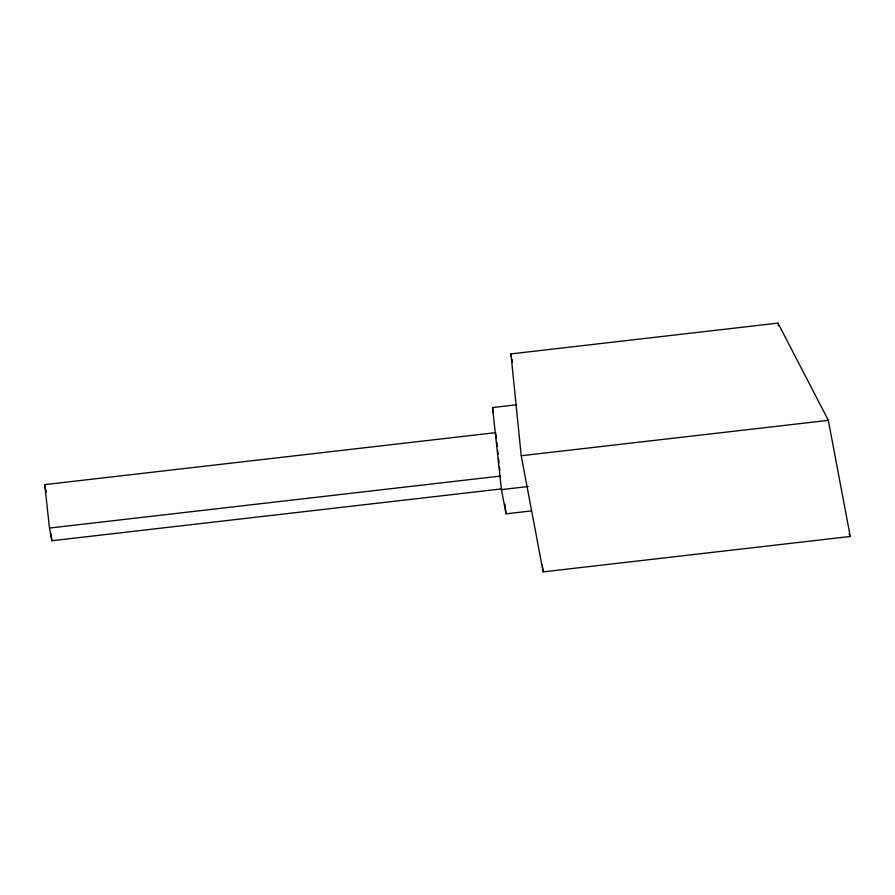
<?xml version="1.0" encoding="UTF-8"?>
<svg xmlns="http://www.w3.org/2000/svg" width="895" height="895" viewBox="0 0 895 895"><rect width="100%" height="100%" fill="white"/><g stroke="black" fill="none" stroke-linecap="round" stroke-linejoin="round"><path stroke-width="1.34" d="M510.933 353.905L777.979 323.117L828.334 420.348L850.25 536.474L543.153 571.883L521.226 455.745L510.933 353.905L511.448 356.646M531.451 510.911L506.022 513.842L501.446 489.599L492.53 407.561L516.628 404.775M501.446 488.916L51.865 540.737L49.471 528.05L44.75 484.631L495.718 432.643M521.226 455.745L828.334 420.348M49.471 528.05L500.428 476.073M501.446 489.599L528.218 486.511M849.087 533.957L850.25 536.474M777.979 323.117L778.493 325.869M511.974 359.387L512.488 362.128M492.53 407.561L493.548 412.942M44.75 484.631L46.182 492.239M542.348 564.946L543.153 571.883M504.981 504.277L506.022 513.842M495.864 433.997L496.311 438.069M496.747 442.141L497.195 446.213M497.631 450.286L498.079 454.358M498.515 458.43L498.962 462.502M499.399 466.575L499.846 470.636M51.127 533.957L51.865 540.737"/></g></svg>
